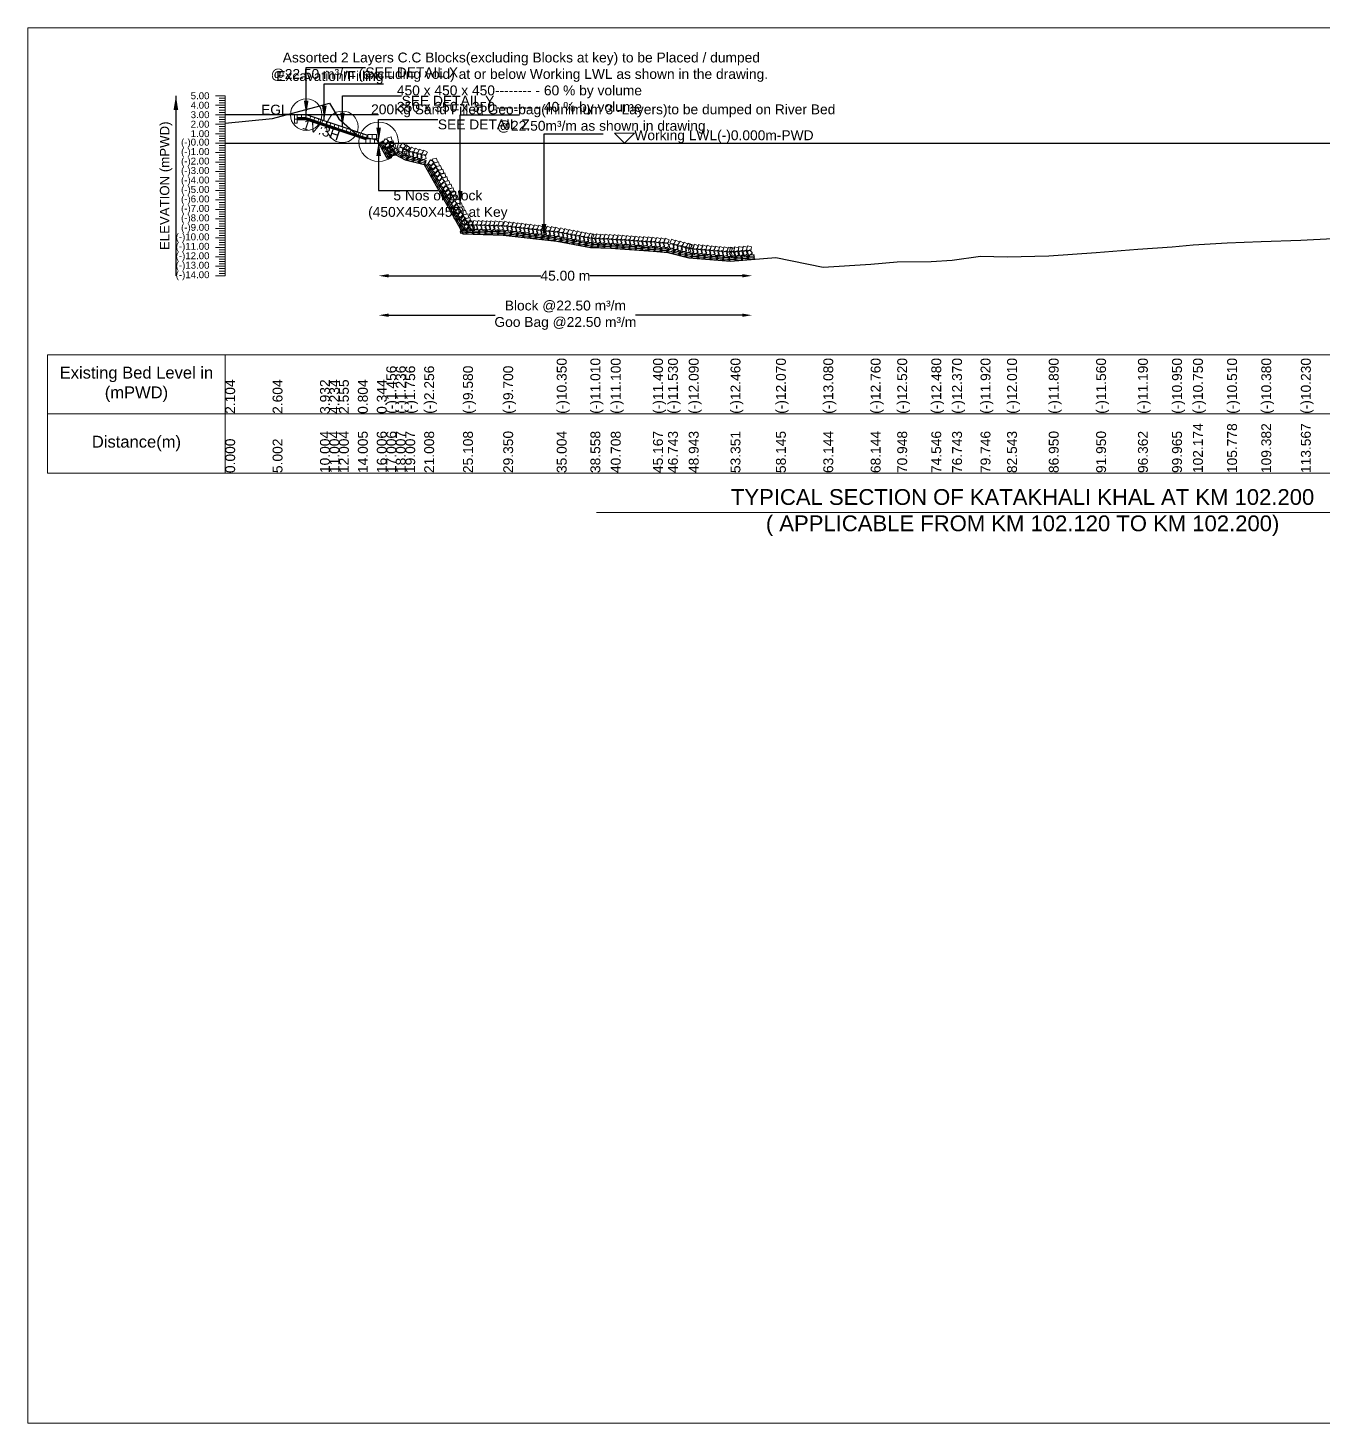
# Model space of a CAD drawing. Header units: inches. Extents: x 89000 to 845000, y -7071 to 31.
# Drawn here: x 145000 to 151564, y -7071 to 0 of the extents above; entities that cross this region are included whole.
import ezdxf

# ---------------------------------------------------------------- set-up
doc = ezdxf.new("R2010")
doc.units = ezdxf.units.IN
doc.header["$LTSCALE"] = 7
doc.header["$MEASUREMENT"] = 0
for name, color, linetype, lineweight in [('Cross section Data Border', 7, 'Continuous', 9), ('Cross Section Labels', 7, 'Continuous', 9), ('Existing_Bed_Level for Xsection', 7, 'Continuous', 25), ('Long Section Labels', 7, 'Continuous', 9)]:
    doc.layers.add(name, color=color, linetype=linetype, lineweight=lineweight)
doc.styles.get("Standard").update_dxf_attribs({"font": 'arial.ttf'})
doc.dimstyles.new('Appron Lebeling Style', dxfattribs={"dimtxt": 50, "dimasz": 50, "dimexe": 0.18, "dimexo": 0.0625, "dimgap": 0.09, "dimtad": 0, "dimtih": 1, "dimtoh": 1, "dimdec": 4, "dimzin": 0, "dimdsep": 46, "dimtxsty": 'Standard', "dimcen": 0.09, "dimse1": 1, "dimse2": 1, "dimadec": 0, "dimazin": 0, "dimtfac": 1, "dimtdec": 4, "dimtofl": 0, "dimtmove": 0, "dimatfit": 3, "dimfxl": 1, "dimtolj": 1, "dimtzin": 0, "dimarcsym": 0})
doc.dimstyles.get("Standard").update_dxf_attribs({"dimtxt": 0.18, "dimasz": 0.18, "dimexe": 0.18, "dimexo": 0.0625, "dimgap": 0.09, "dimtad": 0, "dimtih": 1, "dimtoh": 1, "dimdec": 4, "dimzin": 0, "dimdsep": 46, "dimtxsty": 'Standard', "dimcen": 0.09, "dimadec": 0, "dimazin": 0, "dimtfac": 1, "dimtdec": 4, "dimtofl": 0, "dimtmove": 0, "dimatfit": 3, "dimfxl": 1, "dimtolj": 1, "dimtzin": 0, "dimarcsym": 0})

# ---------------------------------------------------------------- blocks, each defined once
blk = doc.blocks.new('*D269')
at = {"layer": 'Cross Section Labels', "color": 0, "lineweight": -2, "transparency": 16777216}
for p, q in [((146827.5, -1256.2), (147600.1, -1256.2)), ((148620, -1256.2), (147847.3, -1256.2))]:
    blk.add_line(p, q, dxfattribs=at)
at = {"layer": 'Cross Section Labels', "color": 0, "transparency": 16777216}
for points in [[(146827.5, -1247.8), (146827.5, -1264.5), (146777.5, -1256.2)], [(148620, -1247.8), (148620, -1264.5), (148670, -1256.2)]]:
    blk.add_solid(points, dxfattribs=at)
at = {"layer": 'Defpoints', "color": 0, "transparency": 16777216}
for p in [(146777.5, -584.2), (148670, -1173.4), (148670, -1256.2)]:
    blk.add_point(p, dxfattribs=at)
at = {"layer": 'Cross Section Labels', "color": 0, "transparency": 16777216, "insert": (147723.7, -1256.2), "char_height": 50, "attachment_point": 5}
blk.add_mtext('\\A1;45.00 m', dxfattribs=at)
blk = doc.blocks.new('*D270')
at = {"layer": 'Cross Section Labels', "color": 0, "lineweight": -2, "transparency": 16777216}
for p, q in [((146827.5, -1456.2), (147368.1, -1456.2)), ((148620, -1456.2), (148079.3, -1456.2))]:
    blk.add_line(p, q, dxfattribs=at)
at = {"layer": 'Cross Section Labels', "color": 0, "transparency": 16777216}
for points in [[(146827.5, -1447.8), (146827.5, -1464.5), (146777.5, -1456.2)], [(148620, -1447.8), (148620, -1464.5), (148670, -1456.2)]]:
    blk.add_solid(points, dxfattribs=at)
at = {"layer": 'Defpoints', "color": 0, "transparency": 16777216}
for p in [(146777.5, -584.2), (148670, -1173.4), (148670, -1456.2)]:
    blk.add_point(p, dxfattribs=at)
at = {"layer": 'Cross Section Labels', "color": 0, "transparency": 16777216, "insert": (147723.7, -1456.2), "char_height": 50, "attachment_point": 5}
blk.add_mtext('\\A1;Block @22.50 m³/m ^JGoo Bag @22.50 m³/m ', dxfattribs=at)

msp = doc.modelspace()

# ---------------------------------------------------------------- linework, layer by layer
at = {"layer": 'Cross section Data Border'}
msp.add_lwpolyline([(145100, -1656.16), (154181.36004, -1656.16), (154181.36004, -2256.16), (145100, -2256.16)], close=True, dxfattribs=at)
for points in [[(146000, -1656.16), (146000, -2256.16)], [(145100, -1956.16), (154181.36004, -1956.16)]]:
    msp.add_lwpolyline(points, dxfattribs=at)
at = {"layer": 'Cross Section Labels'}
for points in [[(145000, 0), (155000, 0), (155000, -7071), (145000, -7071)], [(148023.4678, -584.16), (148073.4678, -534.16), (147973.4678, -534.16)]]:
    msp.add_lwpolyline(points, close=True, dxfattribs=at)
msp.add_lwpolyline([(147880.68002, -2456.16), (150040.68002, -2456.16), (152200.68002, -2456.16)], dxfattribs=at)
for centre, radius in [((146410.2678, -440.16), 80), ((146593.8678, -501.36), 80), ((146777.4678, -576.96), 100)]:
    msp.add_circle(centre, radius, dxfattribs=at)
at = {"layer": 'Existing_Bed_Level for Xsection'}
for points in [[(146000, -483.168), (146240.09554, -459.168), (146480.19108, -395.424), (146528.19767, -380.928), (146576.20425, -461.52), (146672.24873, -545.568), (146768.2932, -567.648), (146816.29979, -654.048), (146864.33768, -643.488), (146912.34427, -668.448), (147008.38874, -692.448), (147205.20733, -1044), (147408.7808, -1049.76), (147680.19877, -1080.96), (147850.7901, -1112.64), (147954.0073, -1116.96), (148167.99815, -1131.36), (148243.68669, -1137.6), (148349.25743, -1164.48), (148560.83805, -1182.24), (148790.94047, -1163.52), (149030.93324, -1212), (149270.92707, -1196.64), (149405.50539, -1185.12), (149578.19383, -1183.2), (149683.67202, -1177.92), (149827.80944, -1156.32), (149962.08079, -1160.64), (150173.60147, -1154.88), (150413.58231, -1139.04), (150625.37673, -1121.28), (150798.33825, -1109.76), (150904.3526, -1100.16), (151077.3401, -1088.64), (151250.33281, -1082.4), (151451.19631, -1075.2), (151613.5111, -1068)], [(146777.4678, -440.16), (146000, -440.16)], [(146723.4678, -544.56), (146412.48468, -440.89896), (146410.2678, -440.16), (146407.931, -440.16), (146364.731, -440.16)], [(146364.731, -454.56), (146407.931, -454.56), (146723.4678, -559.73893)], [(146364.731, -459.36), (146407.15207, -459.36), (146716.75207, -562.56)], [(146364.731, -464.16), (146406.37313, -464.16), (146712.6678, -566.25822)], [(146000, -584.16), (154081.36004, -584.16)]]:
    msp.add_lwpolyline(points, dxfattribs=at)
at = {"layer": 'Long Section Labels'}
for points in [[(146000, -344.16), (145950, -344.16)], [(146000, -1256.16), (146000, -1208.16), (146000, -1160.16), (146000, -1112.16), (146000, -1064.16), (146000, -1016.16), (146000, -968.16), (146000, -920.16), (146000, -872.16), (146000, -824.16), (146000, -776.16), (146000, -728.16), (146000, -680.16), (146000, -632.16), (146000, -584.16), (146000, -536.16), (146000, -488.16), (146000, -440.16), (146000, -392.16), (146000, -344.16)], [(146000, -392.16), (145950, -392.16)], [(146000, -356.16), (145970, -356.16)], [(146000, -368.16), (145970, -368.16)], [(146000, -380.16), (145970, -380.16)], [(146000, -404.16), (145970, -404.16)], [(146000, -416.16), (145970, -416.16)], [(146000, -440.16), (145950, -440.16)], [(146000, -488.16), (145950, -488.16)], [(146000, -428.16), (145970, -428.16)], [(146000, -452.16), (145970, -452.16)], [(146000, -464.16), (145970, -464.16)], [(146000, -476.16), (145970, -476.16)], [(146000, -536.16), (145950, -536.16)], [(146000, -500.16), (145970, -500.16)], [(146000, -512.16), (145970, -512.16)], [(146000, -524.16), (145970, -524.16)], [(146000, -548.16), (145970, -548.16)], [(146000, -560.16), (145970, -560.16)], [(146000, -584.16), (145950, -584.16)], [(146000, -632.16), (145950, -632.16)], [(146000, -572.16), (145970, -572.16)], [(146000, -596.16), (145970, -596.16)], [(146000, -608.16), (145970, -608.16)], [(146000, -620.16), (145970, -620.16)], [(146000, -680.16), (145950, -680.16)], [(146000, -644.16), (145970, -644.16)], [(146000, -656.16), (145970, -656.16)], [(146000, -668.16), (145970, -668.16)], [(146000, -692.16), (145970, -692.16)], [(146000, -704.16), (145970, -704.16)], [(146000, -728.16), (145950, -728.16)], [(146000, -776.16), (145950, -776.16)], [(146000, -716.16), (145970, -716.16)], [(146000, -740.16), (145970, -740.16)], [(146000, -752.16), (145970, -752.16)], [(146000, -764.16), (145970, -764.16)], [(146000, -824.16), (145950, -824.16)], [(146000, -788.16), (145970, -788.16)], [(146000, -800.16), (145970, -800.16)], [(146000, -812.16), (145970, -812.16)], [(146000, -836.16), (145970, -836.16)], [(146000, -848.16), (145970, -848.16)], [(146000, -872.16), (145950, -872.16)], [(146000, -860.16), (145970, -860.16)], [(146000, -884.16), (145970, -884.16)], [(146000, -896.16), (145970, -896.16)], [(146000, -908.16), (145970, -908.16)], [(146000, -920.16), (145950, -920.16)], [(146000, -968.16), (145950, -968.16)], [(146000, -932.16), (145970, -932.16)], [(146000, -944.16), (145970, -944.16)], [(146000, -956.16), (145970, -956.16)], [(146000, -980.16), (145970, -980.16)], [(146000, -1016.16), (145950, -1016.16)], [(146000, -992.16), (145970, -992.16)], [(146000, -1004.16), (145970, -1004.16)], [(146000, -1028.16), (145970, -1028.16)], [(146000, -1040.16), (145970, -1040.16)], [(146000, -1052.16), (145970, -1052.16)], [(146000, -1064.16), (145950, -1064.16)], [(146000, -1112.16), (145950, -1112.16)], [(146000, -1076.16), (145970, -1076.16)], [(146000, -1088.16), (145970, -1088.16)], [(146000, -1100.16), (145970, -1100.16)], [(146000, -1124.16), (145970, -1124.16)], [(146000, -1160.16), (145950, -1160.16)], [(146000, -1136.16), (145970, -1136.16)], [(146000, -1148.16), (145970, -1148.16)], [(146000, -1172.16), (145970, -1172.16)], [(146000, -1184.16), (145970, -1184.16)], [(146000, -1196.16), (145970, -1196.16)], [(146000, -1208.16), (145950, -1208.16)], [(146000, -1256.16), (145950, -1256.16)], [(146000, -1220.16), (145970, -1220.16)], [(146000, -1232.16), (145970, -1232.16)], [(146000, -1244.16), (145970, -1244.16)]]:
    msp.add_lwpolyline(points, dxfattribs=at)
for points in [[(146364.731, -440.16), (146350.331, -440.16), (146350.331, -461.76), (146364.731, -461.76)], [(146364.731, -461.76), (146350.331, -461.76), (146350.331, -483.36), (146364.731, -483.36)], [(146386.331, -440.16), (146364.731, -440.16), (146364.731, -454.56), (146386.331, -454.56)], [(146407.931, -440.16), (146386.331, -440.16), (146386.331, -454.56), (146407.931, -454.56)], [(146432.97624, -447.72948), (146412.48468, -440.89896), (146407.931, -454.56), (146428.42256, -461.39052)], [(146453.4678, -454.56), (146432.97624, -447.72948), (146428.42256, -461.39052), (146448.91412, -468.22104)], [(146473.95936, -461.39052), (146453.4678, -454.56), (146448.91412, -468.22104), (146469.40568, -475.05156)], [(146494.45092, -468.22104), (146473.95936, -461.39052), (146469.40568, -475.05156), (146489.89724, -481.88208)], [(146514.94247, -475.05156), (146494.45092, -468.22104), (146489.89724, -481.88208), (146510.38879, -488.7126)], [(146535.43403, -481.88208), (146514.94247, -475.05156), (146510.38879, -488.7126), (146530.88035, -495.54312)], [(146555.92559, -488.7126), (146535.43403, -481.88208), (146530.88035, -495.54312), (146551.37191, -502.37364)], [(146576.41715, -495.54312), (146555.92559, -488.7126), (146551.37191, -502.37364), (146571.86347, -509.20416)], [(146596.90871, -502.37364), (146576.41715, -495.54312), (146571.86347, -509.20416), (146592.35503, -516.03468)], [(146617.40027, -509.20416), (146596.90871, -502.37364), (146592.35503, -516.03468), (146612.84659, -522.8652)], [(146637.89183, -516.03468), (146617.40027, -509.20416), (146612.84659, -522.8652), (146633.33815, -529.69572)], [(146658.38339, -522.8652), (146637.89183, -516.03468), (146633.33815, -529.69572), (146653.82971, -536.52624)], [(146678.87495, -529.69572), (146658.38339, -522.8652), (146653.82971, -536.52624), (146674.32127, -543.35676)], [(146699.36651, -536.52624), (146678.87495, -529.69572), (146674.32127, -543.35676), (146694.81283, -550.18728)], [(146719.85807, -543.35676), (146699.36651, -536.52624), (146694.81283, -550.18728), (146715.30439, -557.0178)], [(146734.2678, -562.56), (146712.6678, -562.56), (146712.6678, -584.16), (146734.2678, -584.16)], [(146745.0678, -540.96), (146723.4678, -540.96), (146723.4678, -562.56), (146745.0678, -562.56)], [(146755.8678, -562.56), (146734.2678, -562.56), (146734.2678, -584.16), (146755.8678, -584.16)], [(146766.6678, -540.96), (146745.0678, -540.96), (146745.0678, -562.56), (146766.6678, -562.56)], [(146777.4678, -562.56), (146755.8678, -562.56), (146755.8678, -584.16), (146777.4678, -584.16)], [(146828.37085, -572.76421), (146809.85145, -561.64702), (146798.73427, -580.16642), (146817.25367, -591.28361)], [(146845.53207, -573.83015), (146840.28957, -552.876), (146819.33542, -558.1185), (146824.57793, -579.07265)], [(146838.86184, -591.64539), (146820.34244, -580.52821), (146809.22526, -599.04761), (146827.74466, -610.16479)], [(146832.21507, -584.49491), (146810.63754, -583.50996), (146809.65259, -605.0875), (146831.23012, -606.07244)], [(146826.27389, -600.63015), (146810.31401, -615.18496), (146824.86881, -631.14483), (146840.82869, -616.59003)], [(146849.35283, -610.52658), (146830.83343, -599.40939), (146819.71624, -617.92879), (146838.23564, -629.04598)], [(146856.02306, -592.71133), (146850.78056, -571.75719), (146829.82641, -576.99969), (146835.06891, -597.95384)], [(146859.84382, -629.40776), (146841.32441, -618.29058), (146830.20723, -636.80998), (146848.72663, -647.92716)], [(146853.31136, -579.85739), (146831.73382, -578.87244), (146830.74888, -600.44997), (146852.32641, -601.43492)], [(146847.37018, -595.99263), (146831.4103, -610.54743), (146845.9651, -626.50731), (146861.92498, -611.95251)], [(146866.51404, -611.59252), (146861.27154, -590.63838), (146840.3174, -595.88088), (146845.5599, -616.83502)], [(146877.00503, -630.47371), (146871.76253, -609.51956), (146850.80839, -614.76206), (146856.05089, -635.71621)], [(146900.92565, -606.12216), (146879.34612, -607.06226), (146880.28622, -628.64179), (146901.86575, -627.70169)], [(146915.82885, -597.54671), (146899.89925, -582.95877), (146885.31131, -598.88836), (146901.2409, -613.4763)], [(146920.09009, -616.0863), (146898.51056, -617.0264), (146899.45066, -638.60594), (146921.03019, -637.66584)], [(146934.99329, -607.51085), (146919.06369, -592.92291), (146904.47575, -608.8525), (146920.40535, -623.44045)], [(146928.66223, -620.95654), (146907.89231, -626.88699), (146913.82276, -647.65692), (146934.59269, -641.72646)], [(146941.16386, -609.15176), (146922.27967, -598.6662), (146911.7941, -617.55039), (146930.6783, -628.03596)], [(146949.61788, -626.19302), (146928.84795, -632.12348), (146934.77841, -652.8934), (146955.54833, -646.96294)], [(146962.11951, -614.38825), (146943.23532, -603.90268), (146932.74975, -622.78688), (146951.63395, -633.27244)], [(146970.57352, -631.42951), (146949.8036, -637.35997), (146955.73406, -658.12989), (146976.50398, -652.19943)], [(146983.07516, -619.62473), (146964.19096, -609.13917), (146953.7054, -628.02336), (146972.58959, -638.50893)], [(147004.03081, -624.86122), (146985.14661, -614.37565), (146974.66105, -633.25985), (146993.54524, -643.74542)], [(147024.98646, -630.09771), (147006.10226, -619.61214), (146995.6167, -638.49634), (147014.50089, -648.9819)], [(146991.52917, -636.66599), (146970.75925, -642.59645), (146976.68971, -663.36637), (146997.45963, -657.43592)], [(147012.48482, -641.90248), (146991.7149, -647.83294), (146997.64536, -668.60286), (147018.41528, -662.6724)], [(147058.5505, -679.63022), (147039.99538, -668.57277), (147028.93792, -687.12789), (147047.49305, -698.18535)], [(147069.10227, -698.47751), (147050.54715, -687.42005), (147039.48969, -705.97518), (147058.04482, -717.03263)], [(147075.71507, -680.64086), (147070.40507, -659.70372), (147049.46793, -665.01371), (147054.77792, -685.95085)], [(147079.65404, -717.32479), (147061.09892, -706.26734), (147050.04146, -724.82246), (147068.59659, -735.87992)], [(147086.26684, -699.48815), (147080.95685, -678.551), (147060.0197, -683.861), (147065.32969, -704.79814)], [(147096.81861, -718.33543), (147091.50862, -697.39829), (147070.57147, -702.70828), (147075.88146, -723.64542)], [(147090.20581, -736.17208), (147071.65069, -725.11462), (147060.59323, -743.66975), (147079.14836, -754.7272)], [(147100.75759, -755.01936), (147082.20246, -743.96191), (147071.145, -762.51703), (147089.70013, -773.57449)], [(147107.37038, -737.18272), (147102.06039, -716.24557), (147081.12324, -721.55557), (147086.43323, -742.49271)], [(147111.30936, -773.86665), (147092.75423, -762.80919), (147081.69678, -781.36432), (147100.2519, -792.42177)], [(147117.92215, -756.03), (147112.61216, -735.09286), (147091.67501, -740.40285), (147096.985, -761.33999)], [(147128.47392, -774.87729), (147123.16393, -753.94014), (147102.22678, -759.25013), (147107.53677, -780.18728)], [(147139.02569, -793.72457), (147133.7157, -772.78743), (147112.77855, -778.09742), (147118.08854, -799.03456)], [(147121.86113, -792.71393), (147103.306, -781.65648), (147092.24855, -800.2116), (147110.80367, -811.26906)], [(147132.4129, -811.56122), (147113.85777, -800.50376), (147102.80032, -819.05889), (147121.35544, -830.11634)], [(147142.96467, -830.4085), (147124.40954, -819.35105), (147113.35209, -837.90617), (147131.90721, -848.96363)], [(147149.57746, -812.57186), (147144.26747, -791.63471), (147123.33032, -796.9447), (147128.64031, -817.88185)], [(147153.51644, -849.25578), (147134.96131, -838.19833), (147123.90386, -856.75346), (147142.45898, -867.81091)], [(147160.12923, -831.41914), (147154.81924, -810.482), (147133.88209, -815.79199), (147139.19208, -836.72913)], [(147170.681, -850.26643), (147165.37101, -829.32928), (147144.43386, -834.63927), (147149.74385, -855.57642)], [(147181.23277, -869.11371), (147175.92278, -848.17657), (147154.98563, -853.48656), (147160.29563, -874.4237)], [(147164.06821, -868.10307), (147145.51308, -857.04562), (147134.45563, -875.60074), (147153.01075, -886.6582)], [(147174.61998, -886.95035), (147156.06485, -875.8929), (147145.0074, -894.44803), (147163.56252, -905.50548)], [(147185.17175, -905.79764), (147166.61662, -894.74018), (147155.55917, -913.29531), (147174.11429, -924.35277)], [(147191.78454, -887.961), (147186.47455, -867.02385), (147165.5374, -872.33384), (147170.8474, -893.27099)], [(147195.72352, -924.64492), (147177.16839, -913.58747), (147166.11094, -932.1426), (147184.66606, -943.20005)], [(147202.33631, -906.80828), (147197.02632, -885.87114), (147176.08917, -891.18113), (147181.39917, -912.11827)], [(147212.88808, -925.65557), (147207.57809, -904.71842), (147186.64095, -910.02841), (147191.95094, -930.96556)], [(147206.27529, -943.49221), (147187.72016, -932.43475), (147176.66271, -950.98988), (147195.21783, -962.04733)], [(147216.82706, -962.33949), (147198.27193, -951.28204), (147187.21448, -969.83716), (147205.7696, -980.89462)], [(147223.43985, -944.50285), (147218.12986, -923.56571), (147197.19272, -928.8757), (147202.50271, -949.81284)], [(147227.37883, -981.18678), (147208.8237, -970.12932), (147197.76625, -988.68445), (147216.32137, -999.7419)], [(147233.99162, -963.35014), (147228.68163, -942.41299), (147207.74449, -947.72298), (147213.05448, -968.66013)], [(147237.9306, -1000.03406), (147219.37547, -988.97661), (147208.31802, -1007.53173), (147226.87314, -1018.58919)], [(147237.1095, -980.36274), (147216.41321, -974.18023), (147210.2307, -994.87652), (147230.927, -1001.05903)], [(147244.54339, -982.19742), (147239.2334, -961.26028), (147218.29626, -966.57027), (147223.60625, -987.50741)], [(147255.09516, -1001.0447), (147249.78517, -980.10756), (147228.84803, -985.41755), (147234.15802, -1006.3547)], [(147258.70086, -980.97365), (147238.00457, -974.79115), (147231.82206, -995.48744), (147252.51836, -1001.66995)], [(147280.29222, -981.58457), (147259.59593, -975.40206), (147253.41342, -996.09836), (147274.10972, -1002.28086)], [(147301.88358, -982.19548), (147281.18729, -976.01298), (147275.00478, -996.70927), (147295.70107, -1002.89178)], [(147323.47494, -982.8064), (147302.77864, -976.62389), (147296.59614, -997.32019), (147317.29243, -1003.50269)], [(147345.0663, -983.41731), (147324.37, -977.23481), (147318.1875, -997.9311), (147338.88379, -1004.11361)], [(147366.65766, -984.02823), (147345.96136, -977.84572), (147339.77886, -998.54202), (147360.47515, -1004.72452)], [(147388.24902, -984.63915), (147367.55272, -978.45664), (147361.37022, -999.15293), (147382.06651, -1005.33544)], [(147409.84038, -985.25006), (147389.14408, -979.06756), (147382.96157, -999.76385), (147403.65787, -1005.94636)], [(147436.8466, -988.04727), (147416.75913, -980.10666), (147408.81851, -1000.19414), (147428.90599, -1008.13475)], [(147458.30529, -990.51399), (147438.21781, -982.57338), (147430.2772, -1002.66085), (147450.36468, -1010.60147)], [(147479.76398, -992.98071), (147459.6765, -985.04009), (147451.73589, -1005.12757), (147471.82337, -1013.06818)], [(147501.22267, -995.44742), (147481.13519, -987.50681), (147473.19458, -1007.59429), (147493.28206, -1015.5349)], [(147227.43671, -994.57824), (147208.42644, -1004.83347), (147218.68167, -1023.84374), (147237.69194, -1013.58851)], [(147248.48237, -1018.88135), (147229.92724, -1007.82389), (147218.86979, -1026.37902), (147237.42492, -1037.43647)], [(147249.02806, -995.18916), (147230.0178, -1005.44439), (147240.27303, -1024.45465), (147259.28329, -1014.19942)], [(147265.64693, -1019.89199), (147260.33694, -998.95485), (147239.3998, -1004.26484), (147244.70979, -1025.20198)], [(147270.61942, -995.80007), (147251.60916, -1006.0553), (147261.86439, -1025.06557), (147280.87465, -1014.81034)], [(147292.21078, -996.41099), (147273.20052, -1006.66622), (147283.45575, -1025.67648), (147302.46601, -1015.42125)], [(147313.80214, -997.0219), (147294.79187, -1007.27713), (147305.0471, -1026.2874), (147324.05737, -1016.03217)], [(147335.3935, -997.63282), (147316.38323, -1007.88805), (147326.63846, -1026.89832), (147345.64873, -1016.64309)], [(147356.98486, -998.24373), (147337.97459, -1008.49896), (147348.22982, -1027.50923), (147367.24009, -1017.254)], [(147378.57622, -998.85465), (147359.56595, -1009.10988), (147369.82118, -1028.12015), (147388.83145, -1017.86492)], [(147400.16758, -999.46557), (147381.15731, -1009.7208), (147391.41254, -1028.73106), (147410.42281, -1018.47583)], [(147425.98636, -1001.37764), (147406.16409, -1009.95888), (147414.74533, -1029.78115), (147434.5676, -1021.19991)], [(147447.44505, -1003.84436), (147427.62278, -1012.42559), (147436.20402, -1032.24786), (147456.02628, -1023.66663)], [(147468.90373, -1006.31107), (147449.08147, -1014.89231), (147457.6627, -1034.71458), (147477.48497, -1026.13334)], [(147490.36242, -1008.77779), (147470.54015, -1017.35903), (147479.12139, -1037.1813), (147498.94366, -1028.60006)], [(147511.82111, -1011.2445), (147491.99884, -1019.82574), (147500.58008, -1039.64801), (147520.40235, -1031.06677)], [(147522.68136, -997.91414), (147502.59388, -989.97353), (147494.65327, -1010.061), (147514.74074, -1018.00161)], [(147533.2798, -1013.71122), (147513.45753, -1022.29246), (147522.03877, -1042.11473), (147541.86104, -1033.53349)], [(147544.14004, -1000.38085), (147524.05257, -992.44024), (147516.11196, -1012.52772), (147536.19943, -1020.46833)], [(147554.73849, -1016.17794), (147534.91622, -1024.75917), (147543.49746, -1044.58144), (147563.31973, -1036.00021)], [(147565.59873, -1002.84757), (147545.51126, -994.90696), (147537.57065, -1014.99443), (147557.65812, -1022.93505)], [(147576.19718, -1018.64465), (147556.37491, -1027.22589), (147564.95615, -1047.04816), (147584.77842, -1038.46692)], [(147587.05742, -1005.31429), (147566.96995, -997.37367), (147559.02933, -1017.46115), (147579.11681, -1025.40176)], [(147597.65587, -1021.11137), (147577.8336, -1029.69261), (147586.41483, -1049.51488), (147606.2371, -1040.93364)], [(147608.51611, -1007.781), (147588.42863, -999.84039), (147580.48802, -1019.92787), (147600.5755, -1027.86848)], [(147619.11455, -1023.57808), (147599.29229, -1032.15932), (147607.87352, -1051.98159), (147627.69579, -1043.40035)], [(147629.9748, -1010.24772), (147609.88732, -1002.30711), (147601.94671, -1022.39458), (147622.03419, -1030.33519)], [(147640.57324, -1026.0448), (147620.75097, -1034.62604), (147629.33221, -1054.44831), (147649.15448, -1045.86707)], [(147651.43349, -1012.71443), (147631.34601, -1004.77382), (147623.4054, -1024.8613), (147643.49288, -1032.80191)], [(147662.03193, -1028.51152), (147642.20966, -1037.09275), (147650.7909, -1056.91502), (147670.61317, -1048.33379)], [(147672.89218, -1015.18115), (147652.8047, -1007.24054), (147644.86409, -1027.32801), (147664.95156, -1035.26863)], [(147683.49062, -1030.97823), (147663.66835, -1039.55947), (147672.24959, -1059.38174), (147692.07186, -1050.8005)], [(147694.35086, -1017.64787), (147674.26339, -1009.70725), (147666.32278, -1029.79473), (147686.41025, -1037.73534)], [(147708.17392, -1035.26908), (147687.806, -1042.45987), (147694.99679, -1062.8278), (147715.36472, -1055.63701)], [(147719.92947, -1022.72115), (147700.43881, -1013.41126), (147691.12892, -1032.90193), (147710.61959, -1042.21181)], [(147729.41083, -1039.21292), (147709.0429, -1046.40371), (147716.23369, -1066.77164), (147736.60162, -1059.58085)], [(147741.16638, -1026.66499), (147721.67571, -1017.3551), (147712.36583, -1036.84577), (147731.85649, -1046.15565)], [(147750.64773, -1043.15676), (147730.2798, -1050.34756), (147737.4706, -1070.71548), (147757.83852, -1063.52469)], [(147762.40328, -1030.60883), (147742.91262, -1021.29895), (147733.60273, -1040.78961), (147753.0934, -1050.0995)], [(147771.88464, -1047.10061), (147751.51671, -1054.2914), (147758.7075, -1074.65933), (147779.07543, -1067.46854)], [(147783.64019, -1034.55267), (147764.14952, -1025.24279), (147754.83964, -1044.73345), (147774.3303, -1054.04334)], [(147793.12154, -1051.04445), (147772.75361, -1058.23524), (147779.9444, -1078.60317), (147800.31233, -1071.41238)], [(147804.87709, -1038.49651), (147785.38642, -1029.18663), (147776.07654, -1048.67729), (147795.56721, -1057.98718)], [(147814.35845, -1054.98829), (147793.99052, -1062.17908), (147801.18131, -1082.54701), (147821.54924, -1075.35622)], [(147826.11399, -1042.44035), (147806.62333, -1033.13047), (147797.31344, -1052.62114), (147816.80411, -1061.93102)], [(147835.59535, -1058.93213), (147815.22742, -1066.12292), (147822.41821, -1086.49085), (147842.78614, -1079.30006)], [(147847.3509, -1046.3842), (147827.86023, -1037.07431), (147818.55035, -1056.56498), (147838.04102, -1065.87486)], [(147868.5878, -1050.32804), (147849.09714, -1041.01815), (147839.78725, -1060.50882), (147859.27792, -1069.8187)], [(147881.18491, -1049.34155), (147860.57423, -1042.87935), (147854.11203, -1063.49002), (147874.72271, -1069.95222)], [(147902.76602, -1050.24479), (147882.15534, -1043.78259), (147875.69314, -1064.39327), (147896.30381, -1070.85547)], [(147924.34712, -1051.14804), (147903.73645, -1044.68583), (147897.27424, -1065.29651), (147917.88492, -1071.75871)], [(147945.92823, -1052.05128), (147925.31755, -1045.58908), (147918.85535, -1066.19975), (147939.46602, -1072.66196)], [(147967.50933, -1052.95453), (147946.89866, -1046.49232), (147940.43646, -1067.103), (147961.04713, -1073.5652)], [(147990.6794, -1054.76776), (147970.23923, -1047.78496), (147963.25643, -1068.22512), (147983.6966, -1075.20793)], [(148012.23066, -1056.218), (147991.79049, -1049.2352), (147984.80769, -1069.67536), (148005.24786, -1076.65817)], [(148033.78192, -1057.66824), (148013.34175, -1050.68544), (148006.35895, -1071.1256), (148026.79912, -1078.10841)], [(148055.33318, -1059.11848), (148034.89301, -1052.13568), (148027.91021, -1072.57584), (148048.35038, -1079.55865)], [(148076.88444, -1060.56872), (148056.44427, -1053.58592), (148049.46147, -1074.02608), (148069.90164, -1081.00889)], [(148098.4357, -1062.01896), (148077.99553, -1055.03616), (148071.01273, -1075.47632), (148091.4529, -1082.45913)], [(148119.98696, -1063.4692), (148099.54679, -1056.4864), (148092.56399, -1076.92657), (148113.00416, -1083.90937)], [(148141.53822, -1064.91944), (148121.09805, -1057.93664), (148114.11525, -1078.37681), (148134.55542, -1085.35961)], [(148163.08948, -1066.36968), (148142.64931, -1059.38688), (148135.66651, -1079.82705), (148156.10668, -1086.80985)], [(147856.83226, -1062.87597), (147836.46433, -1070.06676), (147843.65512, -1090.43469), (147864.02305, -1083.2439)], [(147871.3205, -1063.42476), (147852.1731, -1073.42162), (147862.16996, -1092.56902), (147881.31735, -1082.57216)], [(147892.9016, -1064.32801), (147873.7542, -1074.32487), (147883.75106, -1093.47226), (147902.89846, -1083.47541)], [(147914.48271, -1065.23125), (147895.33531, -1075.22811), (147905.33217, -1094.37551), (147924.47957, -1084.37865)], [(147936.06381, -1066.1345), (147916.91642, -1076.13135), (147926.91327, -1095.27875), (147946.06067, -1085.2819)], [(147957.64492, -1067.03774), (147938.49752, -1077.0346), (147948.49438, -1096.182), (147967.64178, -1086.18514)], [(147980.46101, -1068.59629), (147961.06626, -1078.10436), (147970.57433, -1097.49911), (147989.96909, -1087.99104)], [(148002.01227, -1070.04653), (147982.61752, -1079.5546), (147992.12559, -1098.94936), (148011.52035, -1089.44128)], [(148023.56353, -1071.49677), (148004.16878, -1081.00484), (148013.67685, -1100.3996), (148033.07161, -1090.89152)], [(148045.11479, -1072.94701), (148025.72004, -1082.45508), (148035.22811, -1101.84984), (148054.62287, -1092.34176)], [(148066.66605, -1074.39725), (148047.2713, -1083.90532), (148056.77937, -1103.30008), (148076.17413, -1093.792)], [(148088.21731, -1075.84749), (148068.82256, -1085.35556), (148078.33063, -1104.75032), (148097.72539, -1095.24224)], [(148109.76857, -1077.29773), (148090.37382, -1086.8058), (148099.88189, -1106.20056), (148119.27665, -1096.69248)], [(148131.31983, -1078.74797), (148111.92508, -1088.25604), (148121.43315, -1107.6508), (148140.82791, -1098.14272)], [(148152.87109, -1080.19821), (148133.47634, -1089.70628), (148142.98441, -1109.10104), (148162.37917, -1099.59296)], [(148174.42235, -1081.64845), (148155.0276, -1091.15652), (148164.53567, -1110.55128), (148183.93043, -1101.0432)], [(148184.64074, -1067.81992), (148164.20057, -1060.83712), (148157.21777, -1081.27729), (148177.65794, -1088.26009)], [(148196.69751, -1083.52562), (148177.16171, -1092.74043), (148186.37652, -1112.27623), (148205.91232, -1103.06142)], [(148207.12306, -1069.85261), (148186.79041, -1062.56266), (148179.50047, -1082.89531), (148199.83312, -1090.18526)], [(148218.22447, -1085.30037), (148198.68868, -1094.51518), (148207.90349, -1114.05098), (148227.43928, -1104.83617)], [(148228.65003, -1071.62736), (148208.31738, -1064.33741), (148201.02743, -1084.67006), (148221.36008, -1091.96001)], [(148239.75144, -1087.07512), (148220.21564, -1096.28993), (148229.43045, -1115.82573), (148248.96625, -1106.61092)], [(148250.17699, -1073.40211), (148229.84434, -1066.11216), (148222.5544, -1086.44481), (148242.88705, -1093.73476)], [(148269.13992, -1092.45383), (148248.34382, -1098.29183), (148254.18182, -1119.08793), (148274.97792, -1113.24993)], [(148281.69394, -1080.70479), (148262.85658, -1070.13532), (148252.28711, -1088.97268), (148271.12447, -1099.54215)], [(148290.07206, -1097.78349), (148269.27596, -1103.62149), (148275.11396, -1124.41759), (148295.91006, -1118.57959)], [(148302.62609, -1086.03445), (148283.78873, -1075.46498), (148273.21925, -1094.30234), (148292.05662, -1104.87181)], [(148311.00421, -1103.11315), (148290.20811, -1108.95115), (148296.04611, -1129.74725), (148316.84221, -1123.90925)], [(148323.55824, -1091.36411), (148304.72087, -1080.79464), (148294.1514, -1099.632), (148312.98876, -1110.20147)], [(148331.93635, -1108.44281), (148311.14025, -1114.28081), (148316.97826, -1135.07691), (148337.77435, -1129.23891)], [(148344.49038, -1096.69377), (148325.65302, -1086.1243), (148315.08355, -1104.96166), (148333.92091, -1115.53113)], [(148352.8685, -1113.77247), (148332.0724, -1119.61047), (148337.9104, -1140.40657), (148358.7065, -1134.56857)], [(148365.42253, -1102.02343), (148346.58516, -1091.45396), (148336.01569, -1110.29132), (148354.85305, -1120.86079)], [(148365.98582, -1115.67753), (148346.43636, -1124.86329), (148355.62212, -1144.41276), (148375.17159, -1135.22699)], [(148376.43169, -1102.02002), (148356.10989, -1094.69986), (148348.78974, -1115.02166), (148369.11153, -1122.34181)], [(148387.51013, -1117.48427), (148367.96066, -1126.67003), (148377.14642, -1146.2195), (148396.69589, -1137.03374)], [(148397.95599, -1103.82676), (148377.6342, -1096.5066), (148370.31404, -1116.8284), (148390.63584, -1124.14855)], [(148409.03443, -1119.29101), (148389.48496, -1128.47677), (148398.67073, -1148.02624), (148418.2202, -1138.84048)], [(148419.4803, -1105.6335), (148399.1585, -1098.31335), (148391.83835, -1118.63514), (148412.16014, -1125.9553)], [(148430.55874, -1121.09775), (148411.00927, -1130.28352), (148420.19503, -1149.83298), (148439.7445, -1140.64722)], [(148441.0046, -1107.44024), (148420.68281, -1100.12009), (148413.36265, -1120.44188), (148433.68445, -1127.76204)], [(148452.08304, -1122.90449), (148432.53357, -1132.09026), (148441.71934, -1151.63973), (148461.26881, -1142.45396)], [(148462.52891, -1109.24699), (148442.20711, -1101.92683), (148434.88696, -1122.24863), (148455.20875, -1129.56878)], [(148473.60735, -1124.71124), (148454.05788, -1133.897), (148463.24364, -1153.44647), (148482.79311, -1144.26071)], [(148484.05321, -1111.05373), (148463.73142, -1103.73357), (148456.41126, -1124.05537), (148476.73306, -1131.37552)], [(148495.13165, -1126.51798), (148475.58218, -1135.70374), (148484.76795, -1155.25321), (148504.31741, -1146.06745)], [(148505.57752, -1112.86047), (148485.25572, -1105.54032), (148477.93557, -1125.86211), (148498.25736, -1133.18227)], [(148516.65596, -1128.32472), (148497.10649, -1137.51048), (148506.29225, -1157.05995), (148525.84172, -1147.87419)], [(148527.10182, -1114.66721), (148506.78003, -1107.34706), (148499.45987, -1127.66885), (148519.78166, -1134.98901)], [(148538.18026, -1130.13146), (148518.63079, -1139.31723), (148527.81655, -1158.8667), (148547.36602, -1149.68093)], [(148548.62612, -1116.47396), (148528.30433, -1109.1538), (148520.98417, -1129.47559), (148541.30597, -1136.79575)], [(148570.15043, -1118.2807), (148549.82863, -1110.96054), (148542.50848, -1131.28234), (148562.83027, -1138.60249)], [(148572.99062, -1131.05533), (148555.21446, -1143.32595), (148567.48508, -1161.10211), (148585.26124, -1148.83149)], [(148581.05255, -1115.8682), (148559.80472, -1111.98366), (148555.92018, -1133.23149), (148577.16801, -1137.11603)], [(148594.51949, -1129.30384), (148576.74333, -1141.57447), (148589.01395, -1159.35063), (148606.79011, -1147.08)], [(148602.58142, -1114.11672), (148581.33359, -1110.23218), (148577.44905, -1131.48001), (148598.69688, -1135.36455)], [(148616.04836, -1127.55236), (148598.2722, -1139.82298), (148610.54282, -1157.59914), (148628.31898, -1145.32852)], [(148624.1103, -1112.36524), (148602.86246, -1108.48069), (148598.97792, -1129.72853), (148620.22575, -1133.61307)], [(148637.57723, -1125.80088), (148619.80107, -1138.0715), (148632.0717, -1155.84766), (148649.84785, -1143.57704)], [(148645.63917, -1110.61375), (148624.39134, -1106.72921), (148620.50679, -1127.97704), (148641.75463, -1131.86158)], [(148659.1061, -1124.0494), (148641.32994, -1136.32002), (148653.60057, -1154.09618), (148671.37673, -1141.82555)], [(148667.16804, -1108.86227), (148645.92021, -1104.97773), (148642.03567, -1126.22556), (148663.2835, -1130.1101)], [(148559.70456, -1131.93821), (148540.1551, -1141.12397), (148549.34086, -1160.67344), (148568.89033, -1151.48767)]]:
    msp.add_lwpolyline(points, close=True, dxfattribs=at)
for centre, major_axis in [((146788.79291, -596.14206), (7.75867, -13.96369)), ((146795.9258, -592.17879), (7.75867, -13.96369)), ((146803.0587, -588.21553), (7.75867, -13.96369)), ((146804.31025, -624.06943), (7.75867, -13.96369)), ((146811.44314, -620.10617), (7.75867, -13.96369)), ((146818.57603, -616.1429), (7.75867, -13.96369)), ((146826.96048, -648.03354), (7.75867, -13.96369)), ((146834.09337, -644.07028), (7.75867, -13.96369)), ((146843.04593, -627.2814), (15.60188, 3.42971)), ((146844.79789, -635.25111), (15.60188, 3.42971)), ((146882.96717, -639.37846), (14.17317, -7.36904)), ((146886.7314, -632.13856), (14.17317, -7.36904)), ((146819.82758, -651.9968), (7.75867, -13.96369)), ((146846.54984, -643.22082), (15.60188, 3.42971)), ((146879.20294, -646.61836), (14.17317, -7.36904)), ((146907.54928, -661.35643), (14.17317, -7.36904)), ((146911.31351, -654.11653), (14.17317, -7.36904)), ((146915.07774, -646.87663), (14.17317, -7.36904)), ((146937.02793, -670.41061), (15.49787, -3.87267)), ((146939.00616, -662.49403), (15.49787, -3.87267)), ((146940.98439, -654.57745), (15.49787, -3.87267)), ((146968.02366, -678.15595), (15.49787, -3.87267)), ((146970.00189, -670.23937), (15.49787, -3.87267)), ((146971.98012, -662.32279), (15.49787, -3.87267)), ((146999.0194, -685.90129), (15.49787, -3.87267)), ((147000.99763, -677.98472), (15.49787, -3.87267)), ((147002.97585, -670.06814), (15.49787, -3.87267)), ((147022.34025, -709.01583), (7.80362, -13.93861)), ((147029.46033, -705.0296), (7.80362, -13.93861)), ((147036.58042, -701.04338), (7.80362, -13.93861)), ((147037.94749, -736.89306), (7.80362, -13.93861)), ((147045.06757, -732.90683), (7.80362, -13.93861)), ((147052.18766, -728.92061), (7.80362, -13.93861)), ((147053.55473, -764.77028), (7.80362, -13.93861)), ((147060.67481, -760.78406), (7.80362, -13.93861)), ((147067.7949, -756.79784), (7.80362, -13.93861)), ((147069.16197, -792.64751), (7.80362, -13.93861)), ((147076.28205, -788.66129), (7.80362, -13.93861)), ((147083.40214, -784.67506), (7.80362, -13.93861)), ((147084.76921, -820.52474), (7.80362, -13.93861)), ((147091.88929, -816.53852), (7.80362, -13.93861)), ((147099.00938, -812.55229), (7.80362, -13.93861)), ((147100.37645, -848.40197), (7.80362, -13.93861)), ((147107.49653, -844.41575), (7.80362, -13.93861)), ((147114.61662, -840.42952), (7.80362, -13.93861)), ((147115.98369, -876.2792), (7.80362, -13.93861)), ((147123.10378, -872.29297), (7.80362, -13.93861)), ((147130.22386, -868.30675), (7.80362, -13.93861)), ((147131.59093, -904.15643), (7.80362, -13.93861)), ((147138.71102, -900.1702), (7.80362, -13.93861)), ((147145.8311, -896.18398), (7.80362, -13.93861)), ((147147.19817, -932.03365), (7.80362, -13.93861)), ((147154.31826, -928.04743), (7.80362, -13.93861)), ((147161.43834, -924.06121), (7.80362, -13.93861)), ((147162.80541, -959.91088), (7.80362, -13.93861)), ((147169.9255, -955.92466), (7.80362, -13.93861)), ((147177.04558, -951.93843), (7.80362, -13.93861)), ((147178.41265, -987.78811), (7.80362, -13.93861)), ((147185.53274, -983.80189), (7.80362, -13.93861)), ((147192.65282, -979.81566), (7.80362, -13.93861)), ((147194.01989, -1015.66534), (7.80362, -13.93861)), ((147207.08199, -1039.97141), (15.96801, -0.45181)), ((147207.31278, -1031.81467), (15.96801, -0.45181)), ((147201.13998, -1011.67912), (7.80362, -13.93861)), ((147207.54358, -1023.65794), (15.96801, -0.45181)), ((147208.26006, -1007.69289), (7.80362, -13.93861)), ((147239.01801, -1040.87502), (15.96801, -0.45181)), ((147239.2488, -1032.71829), (15.96801, -0.45181)), ((147239.47959, -1024.56155), (15.96801, -0.45181)), ((147270.95403, -1041.77863), (15.96801, -0.45181)), ((147271.18482, -1033.6219), (15.96801, -0.45181)), ((147271.41561, -1025.46516), (15.96801, -0.45181)), ((147302.89005, -1042.68225), (15.96801, -0.45181)), ((147303.12084, -1034.52551), (15.96801, -0.45181)), ((147303.35163, -1026.36878), (15.96801, -0.45181)), ((147334.82607, -1043.58586), (15.96801, -0.45181)), ((147335.05686, -1035.42912), (15.96801, -0.45181)), ((147335.28765, -1027.27239), (15.96801, -0.45181)), ((147366.76209, -1044.48947), (15.96801, -0.45181)), ((147366.99288, -1036.33274), (15.96801, -0.45181)), ((147367.22367, -1028.176), (15.96801, -0.45181)), ((147398.69811, -1045.39308), (15.96801, -0.45181)), ((147398.9289, -1037.23635), (15.96801, -0.45181)), ((147399.15969, -1029.07961), (15.96801, -0.45181)), ((147430.8511, -1048.19015), (15.86989, -1.82427)), ((147431.78297, -1040.08354), (15.86989, -1.82427)), ((147432.71484, -1031.97692), (15.86989, -1.82427)), ((147462.59088, -1051.8387), (15.86989, -1.82427)), ((147463.52275, -1043.73209), (15.86989, -1.82427)), ((147464.45462, -1035.62547), (15.86989, -1.82427)), ((147494.33067, -1055.48725), (15.86989, -1.82427)), ((147495.26254, -1047.38063), (15.86989, -1.82427)), ((147496.19441, -1039.27402), (15.86989, -1.82427)), ((147526.07045, -1059.1358), (15.86989, -1.82427)), ((147527.00232, -1051.02918), (15.86989, -1.82427)), ((147527.93419, -1042.92256), (15.86989, -1.82427)), ((147557.81023, -1062.78434), (15.86989, -1.82427)), ((147558.7421, -1054.67773), (15.86989, -1.82427)), ((147559.67398, -1046.57111), (15.86989, -1.82427)), ((147590.48189, -1058.32627), (15.86989, -1.82427)), ((147591.41376, -1050.21966), (15.86989, -1.82427)), ((147622.22167, -1061.97482), (15.86989, -1.82427)), ((147623.15354, -1053.86821), (15.86989, -1.82427)), ((147653.96146, -1065.62337), (15.86989, -1.82427)), ((147654.89333, -1057.51675), (15.86989, -1.82427)), ((147687.98575, -1061.65731), (15.70587, -2.91669)), ((147589.55002, -1066.43289), (15.86989, -1.82427)), ((147621.2898, -1070.08144), (15.86989, -1.82427)), ((147653.02959, -1073.72998), (15.86989, -1.82427)), ((147685.00596, -1077.70297), (15.70587, -2.91669)), ((147686.49586, -1069.68014), (15.70587, -2.91669)), ((147716.4177, -1083.53635), (15.70587, -2.91669)), ((147717.9076, -1075.51352), (15.70587, -2.91669)), ((147719.39749, -1067.49069), (15.70587, -2.91669)), ((147747.82944, -1089.36973), (15.70587, -2.91669)), ((147749.31934, -1081.3469), (15.70587, -2.91669)), ((147750.80924, -1073.32407), (15.70587, -2.91669)), ((147779.24119, -1095.20311), (15.70587, -2.91669)), ((147780.73108, -1087.18028), (15.70587, -2.91669)), ((147782.22098, -1079.15745), (15.70587, -2.91669)), ((147810.65293, -1101.03649), (15.70587, -2.91669)), ((147812.14282, -1093.01366), (15.70587, -2.91669)), ((147813.63272, -1084.99083), (15.70587, -2.91669)), ((147842.06467, -1106.86987), (15.70587, -2.91669)), ((147843.55456, -1098.84704), (15.70587, -2.91669)), ((147845.04446, -1090.82421), (15.70587, -2.91669)), ((147873.2577, -1109.49678), (15.96043, -0.668)), ((147873.59892, -1101.34391), (15.96043, -0.668)), ((147873.94015, -1093.19105), (15.96043, -0.668)), ((147905.17855, -1110.83277), (15.96043, -0.668)), ((147905.51978, -1102.67991), (15.96043, -0.668)), ((147905.861, -1094.52705), (15.96043, -0.668)), ((147937.0994, -1112.16877), (15.96043, -0.668)), ((147937.44063, -1104.01591), (15.96043, -0.668)), ((147937.78186, -1095.86305), (15.96043, -0.668)), ((147969.10305, -1113.88661), (15.93835, -1.07253)), ((147969.65092, -1105.74502), (15.93835, -1.07253)), ((147970.19879, -1097.60343), (15.93835, -1.07253)), ((148000.97976, -1116.03167), (15.93835, -1.07253)), ((148001.52763, -1107.89008), (15.93835, -1.07253)), ((148002.0755, -1099.7485), (15.93835, -1.07253)), ((148032.85647, -1118.17674), (15.93835, -1.07253)), ((148033.40434, -1110.03515), (15.93835, -1.07253)), ((148033.95221, -1101.89356), (15.93835, -1.07253)), ((148064.73318, -1120.3218), (15.93835, -1.07253)), ((148065.28104, -1112.18022), (15.93835, -1.07253)), ((148065.82891, -1104.03863), (15.93835, -1.07253)), ((148096.60988, -1122.46687), (15.93835, -1.07253)), ((148097.15775, -1114.32528), (15.93835, -1.07253)), ((148097.70562, -1106.1837), (15.93835, -1.07253)), ((148128.48659, -1124.61194), (15.93835, -1.07253)), ((148129.03446, -1116.47035), (15.93835, -1.07253)), ((148129.58233, -1108.32876), (15.93835, -1.07253)), ((148160.3633, -1126.757), (15.93835, -1.07253)), ((148160.91117, -1118.61542), (15.93835, -1.07253)), ((148161.45904, -1110.47383), (15.93835, -1.07253)), ((148192.27429, -1129.26756), (15.92039, -1.31253)), ((148192.94475, -1121.13515), (15.92039, -1.31253)), ((148193.61521, -1113.00274), (15.92039, -1.31253)), ((148224.11506, -1131.89261), (15.92039, -1.31253)), ((148224.78552, -1123.7602), (15.92039, -1.31253)), ((148225.45598, -1115.62779), (15.92039, -1.31253)), ((148256.29757, -1136.60076), (15.48048, -3.94158)), ((148258.31099, -1128.69306), (15.48048, -3.94158)), ((148260.32442, -1120.78536), (15.48048, -3.94158)), ((148289.27196, -1136.57622), (15.48048, -3.94158)), ((148291.28539, -1128.66852), (15.48048, -3.94158)), ((148322.24636, -1136.55167), (15.48048, -3.94158)), ((148287.25854, -1144.48392), (15.48048, -3.94158)), ((148318.21951, -1152.36707), (15.48048, -3.94158)), ((148320.23293, -1144.45937), (15.48048, -3.94158)), ((148349.18048, -1160.25023), (15.48048, -3.94158)), ((148351.1939, -1152.34253), (15.48048, -3.94158)), ((148353.20733, -1144.43483), (15.48048, -3.94158)), ((148380.32122, -1162.99313), (15.91842, -1.33619)), ((148381.00376, -1154.86173), (15.91842, -1.33619)), ((148381.68631, -1146.73033), (15.91842, -1.33619)), ((148412.15806, -1165.66551), (15.91842, -1.33619)), ((148412.8406, -1157.5341), (15.91842, -1.33619)), ((148413.52315, -1149.4027), (15.91842, -1.33619)), ((148443.99489, -1168.33788), (15.91842, -1.33619)), ((148444.67744, -1160.20648), (15.91842, -1.33619)), ((148445.35999, -1152.07507), (15.91842, -1.33619)), ((148475.83173, -1171.01025), (15.91842, -1.33619)), ((148476.51428, -1162.87885), (15.91842, -1.33619)), ((148477.19683, -1154.74744), (15.91842, -1.33619)), ((148507.66857, -1173.68262), (15.91842, -1.33619)), ((148508.35112, -1165.55122), (15.91842, -1.33619)), ((148509.03366, -1157.41982), (15.91842, -1.33619)), ((148539.50541, -1176.355), (15.91842, -1.33619)), ((148540.18795, -1168.22359), (15.91842, -1.33619)), ((148540.8705, -1160.09219), (15.91842, -1.33619)), ((148569.34895, -1161.0802), (15.9218, 1.29532)), ((148570.01062, -1169.21333), (15.9218, 1.29532)), ((148570.67229, -1177.34645), (15.9218, 1.29532)), ((148601.19254, -1158.48956), (15.9218, 1.29532)), ((148601.85421, -1166.62269), (15.9218, 1.29532)), ((148602.51589, -1174.75582), (15.9218, 1.29532)), ((148633.03614, -1155.89892), (15.9218, 1.29532)), ((148633.69781, -1164.03205), (15.9218, 1.29532)), ((148634.35948, -1172.16518), (15.9218, 1.29532)), ((148664.87973, -1153.30828), (15.9218, 1.29532)), ((148665.5414, -1161.44141), (15.9218, 1.29532)), ((148666.20307, -1169.57454), (15.9218, 1.29532))]:
    msp.add_ellipse(centre, major_axis=major_axis, ratio=0.255, dxfattribs=at)

# ---------------------------------------------------------------- texts
at = {"layer": 'Cross section Data Border', "char_height": 60, "width": 800, "attachment_point": 5}
for s, insert in [('Existing Bed Level in (mPWD)', (145550, -1806.16)), ('Distance(m)', (145550, -2106.16))]:
    msp.add_mtext(s, dxfattribs=dict(at, insert=insert))
at = {"layer": 'Cross Section Labels'}
for s, insert, char_height, attachment_point in [(' Assorted 2 Layers C.C Blocks(excluding Blocks at key) to be Placed / dumped^J@22.50 m³/m (excluding void) at or below Working LWL as shown in the drawing.^J450 x 450 x 450-------- - 60 % by volume^J350 x 350 x 350-------- - 40 % by volume', (147490.82104, -440.16), 50, 8), ('SEE DETAIL X', (146710.2678, -200.16), 50, 1), ('Excavation/Filling', (146802.0678, -284.16), 50, 9), ('SEE DETAIL Y', (146893.8678, -344.16), 50, 1), ('EGL', (146321.531, -440.16), 50, 9), ('200Kg Sand Filled Geo-bag(minimum 3 -Layers)to be dumped on River Bed^J@22.50m³/m as shown in drawing.', (147915.51775, -536.16), 50, 8), ('SEE DETAIL Z', (147077.4678, -464.16), 50, 1), ('Working LWL(-)0.000m-PWD', (148073.4678, -584.16), 50, 7), ('5 Nos of Block ^J(450X450X450) at Key', (147077.4678, -824.16), 50, 2), ('TYPICAL SECTION OF KATAKHALI KHAL AT KM 102.200^J( APPLICABLE FROM KM 102.120 TO KM 102.200)', (150040.68002, -2456.16), 80, 5)]:
    msp.add_mtext(s, dxfattribs=dict(at, insert=insert, char_height=char_height, attachment_point=attachment_point))
at = {"layer": 'Cross Section Labels', "insert": (146494.47833, -493.5284), "char_height": 50, "attachment_point": 2, "rotation": 341.565051177}
msp.add_mtext('1V:3H', dxfattribs=at)
at = {"layer": 'Long Section Labels', "char_height": 35, "attachment_point": 6}
for s, insert in [('5.00', (145920, -344.16)), ('4.00', (145920, -392.16)), ('3.00', (145920, -440.16)), ('2.00', (145920, -488.16)), ('(-)0.00', (145920, -584.16)), ('1.00', (145920, -536.16)), ('(-)1.00', (145920, -632.16)), ('(-)2.00', (145920, -680.16)), ('(-)3.00', (145920, -728.16)), ('(-)4.00', (145920, -776.16)), ('(-)5.00', (145920, -824.16)), ('(-)6.00', (145920, -872.16)), ('(-)7.00', (145920, -920.16)), ('(-)8.00', (145920, -968.16)), ('(-)10.00', (145920, -1064.16)), ('(-)9.00', (145920, -1016.16)), ('(-)11.00', (145920, -1112.16)), ('(-)12.00', (145920, -1160.16)), ('(-)13.00', (145920, -1208.16)), ('(-)14.00', (145920, -1256.16))]:
    msp.add_mtext(s, dxfattribs=dict(at, insert=insert))
at = {"layer": 'Long Section Labels', "rotation": 90}
for s, insert, char_height, attachment_point in [('ELEVATION (mPWD)', (145700, -800.16), 48, 5), ('(-)10.350', (147680.19877, -1956.16), 50, 1), ('(-)11.010', (147850.7901, -1956.16), 50, 1), ('(-)11.100', (147954.0073, -1956.16), 50, 1), ('(-)11.400', (148167.99815, -1956.16), 50, 1), ('(-)11.530', (148243.68669, -1956.16), 50, 1), ('(-)12.090', (148349.25743, -1956.16), 50, 1), ('(-)12.460', (148560.83805, -1956.16), 50, 1), ('(-)12.070', (148790.94047, -1956.16), 50, 1), ('(-)13.080', (149030.93324, -1956.16), 50, 1), ('(-)12.760', (149270.92707, -1956.16), 50, 1), ('(-)12.520', (149405.50539, -1956.16), 50, 1), ('(-)12.480', (149578.19383, -1956.16), 50, 1), ('(-)12.370', (149683.67202, -1956.16), 50, 1), ('(-)11.920', (149827.80944, -1956.16), 50, 1), ('(-)12.010', (149962.08079, -1956.16), 50, 1), ('(-)11.890', (150173.60147, -1956.16), 50, 1), ('(-)11.560', (150413.58231, -1956.16), 50, 1), ('(-)11.190', (150625.37673, -1956.16), 50, 1), ('(-)10.950', (150798.33825, -1956.16), 50, 1), ('(-)10.750', (150904.3526, -1956.16), 50, 1), ('(-)10.510', (151077.3401, -1956.16), 50, 1), ('(-)10.380', (151250.33281, -1956.16), 50, 1), ('(-)10.230', (151451.19631, -1956.16), 50, 1), ('(-)1.456', (146816.29979, -1956.16), 50, 1), ('(-)1.236', (146864.33768, -1956.16), 50, 1), ('(-)1.756', (146912.34427, -1956.16), 50, 1), ('(-)2.256', (147008.38874, -1956.16), 50, 1), ('(-)9.580', (147205.20733, -1956.16), 50, 1), ('(-)9.700', (147408.7808, -1956.16), 50, 1), ('2.104', (146000, -1956.16), 50, 1), ('2.604', (146240.09554, -1956.16), 50, 1), ('3.932', (146480.19108, -1956.16), 50, 1), ('4.234', (146528.19767, -1956.16), 50, 1), ('2.555', (146576.20425, -1956.16), 50, 1), ('0.804', (146672.24873, -1956.16), 50, 1), ('0.344', (146768.2932, -1956.16), 50, 1), ('10.004', (146480.19108, -2256.16), 50, 1), ('11.004', (146528.19767, -2256.16), 50, 1), ('12.004', (146576.20425, -2256.16), 50, 1), ('14.005', (146672.24873, -2256.16), 50, 1), ('16.006', (146768.2932, -2256.16), 50, 1), ('17.006', (146816.29979, -2256.16), 50, 1), ('18.007', (146864.33768, -2256.16), 50, 1), ('19.007', (146912.34427, -2256.16), 50, 1), ('21.008', (147008.38874, -2256.16), 50, 1), ('25.108', (147205.20733, -2256.16), 50, 1), ('29.350', (147408.7808, -2256.16), 50, 1), ('35.004', (147680.19877, -2256.16), 50, 1), ('38.558', (147850.7901, -2256.16), 50, 1), ('40.708', (147954.0073, -2256.16), 50, 1), ('45.167', (148167.99815, -2256.16), 50, 1), ('46.743', (148243.68669, -2256.16), 50, 1), ('48.943', (148349.25743, -2256.16), 50, 1), ('53.351', (148560.83805, -2256.16), 50, 1), ('58.145', (148790.94047, -2256.16), 50, 1), ('63.144', (149030.93324, -2256.16), 50, 1), ('68.144', (149270.92707, -2256.16), 50, 1), ('70.948', (149405.50539, -2256.16), 50, 1), ('74.546', (149578.19383, -2256.16), 50, 1), ('76.743', (149683.67202, -2256.16), 50, 1), ('79.746', (149827.80944, -2256.16), 50, 1), ('82.543', (149962.08079, -2256.16), 50, 1), ('86.950', (150173.60147, -2256.16), 50, 1), ('91.950', (150413.58231, -2256.16), 50, 1), ('96.362', (150625.37673, -2256.16), 50, 1), ('99.965', (150798.33825, -2256.16), 50, 1), ('102.174', (150904.3526, -2256.16), 50, 1), ('105.778', (151077.3401, -2256.16), 50, 1), ('109.382', (151250.33281, -2256.16), 50, 1), ('113.567', (151451.19631, -2256.16), 50, 1), ('0.000', (146000, -2256.16), 50, 1), ('5.002', (146240.09554, -2256.16), 50, 1)]:
    msp.add_mtext(s, dxfattribs=dict(at, insert=insert, char_height=char_height, attachment_point=attachment_point))

# ---------------------------------------------------------------- dimensions: what is measured, and where the dimension line sits
at = {"layer": 'Cross Section Labels'}
for base, text, picture, middle in [((148669.97853, -1256.16), '45.00 m', '*D269', (147723.72316, -1256.16)), ((148669.97853, -1456.16), 'Block @22.50 m³/m ^JGoo Bag @22.50 m³/m ', '*D270', (147723.72316, -1456.16))]:
    dim = msp.add_linear_dim(base=base, p1=(146777.4678, -584.16), p2=(148669.97853, -1173.36087), text=text, dimstyle='Appron Lebeling Style', dxfattribs=at)
    dim.commit()
    dim.dimension.update_dxf_attribs({"geometry": picture, "text_midpoint": middle})

# ---------------------------------------------------------------- leaders
at = {"layer": 'Cross Section Labels', "annotation_type": 0, "has_hookline": 1, "hookline_direction": 0}
for points, text_width in [([(146410.2678, -440.16), (146410.2678, -200.16), (146710.1778, -200.16)], 466.13233), ([(146502.0678, -466.44), (146502.0678, -284.16), (146801.9778, -284.16)], 533.32196), ([(146593.8678, -501.36), (146593.8678, -344.16), (146893.7778, -344.16)], 466.03001), ([(146777.4678, -576.96), (146777.4678, -464.16), (147077.3778, -464.16)], 460.91405), ([(147190.82104, -898.09429), (147190.82104, -440.16), (147490.73104, -440.16)], 2510.77763), ([(147615.51775, -1065.485), (147615.51775, -536.16), (147915.42775, -536.16)], 2345.7367), ([(146777.4678, -576.96), (146777.4678, -824.16), (147077.3778, -824.16)], 701.90996)]:
    msp.add_leader(points, dimstyle='Standard', override={"dimasz": 72}, dxfattribs=dict(at, text_width=text_width))
at = {"layer": 'Long Section Labels'}
msp.add_leader([(145750, -344.16), (145750, -1256.16)], dimstyle='Standard', override={"dimasz": 72}, dxfattribs=at)

doc.saveas('drawing.dxf')
